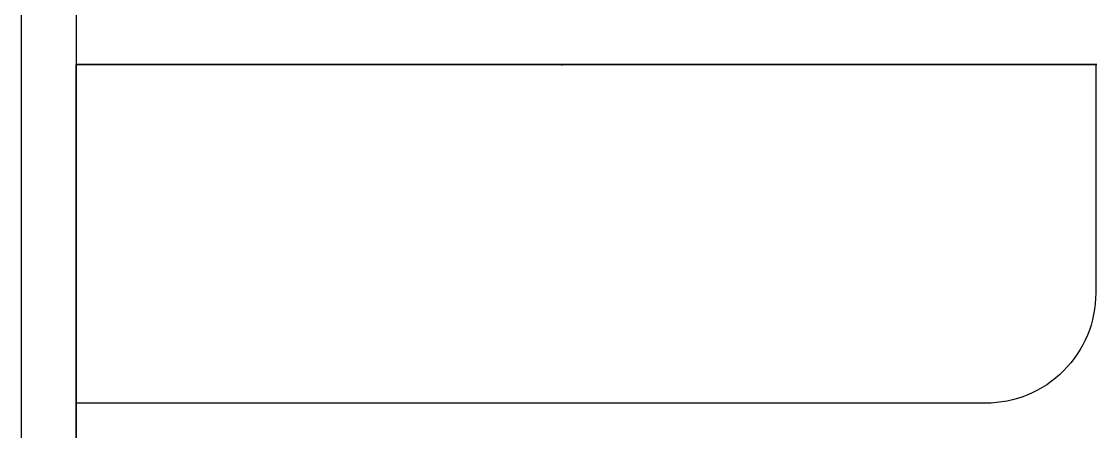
# Model space of a CAD drawing. Header units: millimetres. Extents: x 56222 to 3066687, y -650199 to -121287.
# Drawn here: x 140514.61 to 140534.01, y -185791.7 to -185784.26 of the extents above; entities that cross this region are included whole.
import ezdxf

# ---------------------------------------------------------------- set-up
doc = ezdxf.new("R2010")
doc.units = ezdxf.units.MM
doc.header["$MEASUREMENT"] = 0
doc.layers.add('$TD_AUDIT_GENERATED_(A0BDF17)', color=32, linetype='Continuous', lineweight=30)
doc.layers.add('FURNITURE', color=32, linetype='Continuous', lineweight=9)

msp = doc.modelspace()

# ---------------------------------------------------------------- linework, layer by layer
at = {"layer": '$TD_AUDIT_GENERATED_(A0BDF17)', "linetype": 'Continuous', "lineweight": 25, "ltscale": 2}
msp.add_arc((141755.827, -185763.1), 1231.607, 181.02076, 181.02159, dxfattribs=at)
at = {"layer": 'FURNITURE', "lineweight": 30}
for p, q in [((140515.608, -185785.041), (140515.608, -185724.445)), ((140515.608, -185785.041), (140540.11, -185785.041)), ((140552.609, -185785.041), (140515.608, -185785.041))]:
    msp.add_line(p, q, dxfattribs=at)
msp.add_lwpolyline([(140514.608, -185706.049), (140553.609, -185706.049), (140553.609, -185813.049), (140514.608, -185813.049)], close=True, dxfattribs=at)
for points in [[(140515.608, -185813.049), (140515.608, -185724.445)], [(140515.608, -185813.049), (140515.604, -185785.041)]]:
    msp.add_lwpolyline(points, dxfattribs=at)
msp.add_lwpolyline([(140515.608, -185785.041), (140534.109, -185785.041), (140534.109, -185789.188, -0.414214), (140532.109, -185791.188), (140515.608, -185791.188)], format="xyb", dxfattribs=at)

doc.saveas('drawing.dxf')
